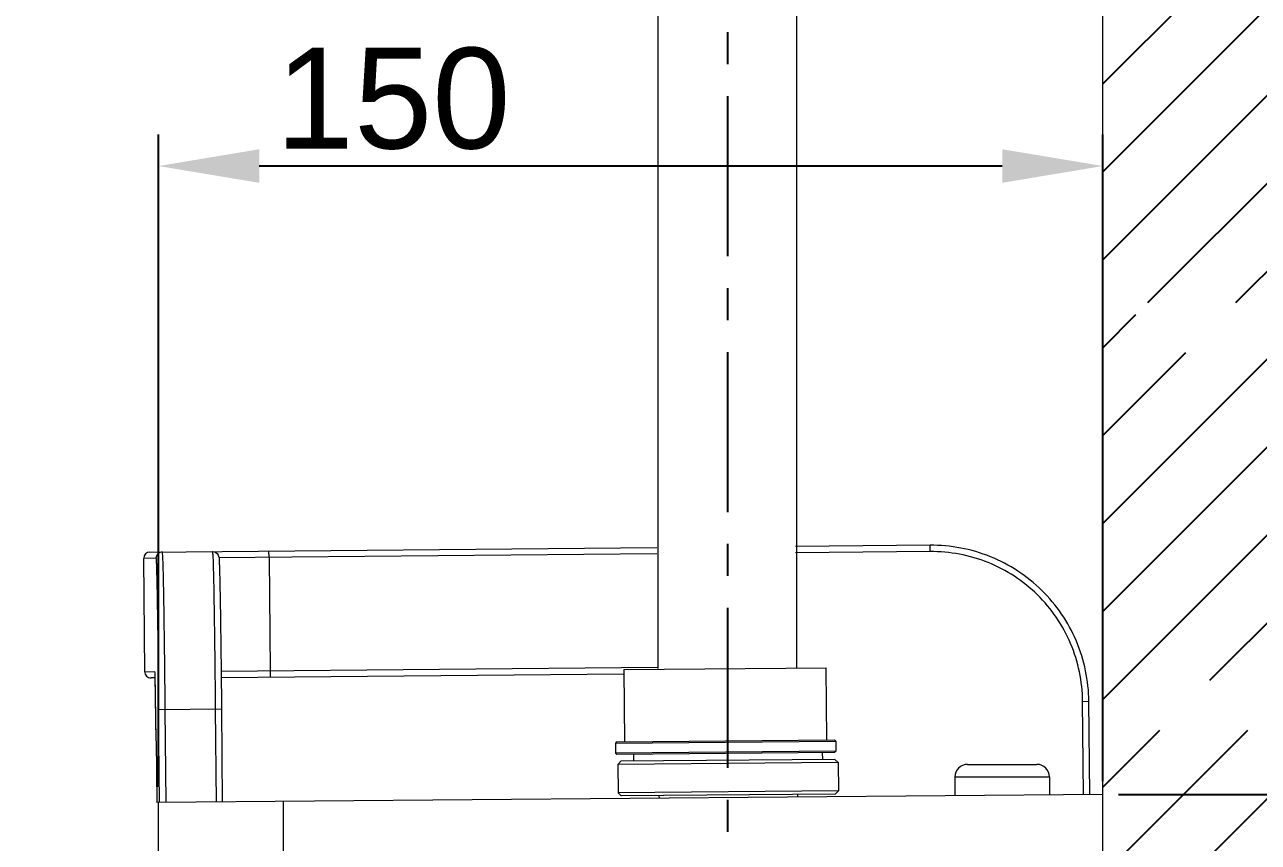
# Model space of a CAD drawing. Header units: millimetres. Extents: x 5438 to 6032, y -2661 to -1821.
# Drawn here: x 5882.52 to 5931.5, y -2349.07 to -2316.6 of the extents above; entities that cross this region are included whole.
import ezdxf

# ---------------------------------------------------------------- set-up
doc = ezdxf.new("R2010")
doc.units = ezdxf.units.MM
doc.header["$LTSCALE"] = 0.1
doc.linetypes.add('CENTERX2', pattern=[101.6, 63.5, -12.7, 12.7, -12.7])
doc.layers.get('0').update_dxf_attribs({"lineweight": 15})
doc.layers.add('CENTER', color=1, linetype='CENTERX2')
doc.layers.add('hatch', color=2, linetype='Continuous')
doc.layers.add('DIM', color=3, linetype='Continuous', lineweight=9)
doc.styles.get("Standard").update_dxf_attribs({"font": 'arial.ttf'})
doc.dimstyles.new('ISO-25', dxfattribs={"dimtxt": 2.5, "dimasz": 2.5, "dimexe": 1.25, "dimexo": 0.625, "dimtad": 1, "dimlfac": 5, "dimtxsty": 'Standard', "dimcen": 2.5, "dimadec": 0, "dimazin": 0, "dimtfac": 1, "dimtmove": 0, "dimatfit": 3, "dimfxl": 0, "dimarcsym": 0})

# ---------------------------------------------------------------- blocks, each defined once
blk = doc.blocks.new('*D116')
at = {"layer": 'Defpoints', "color": 0}
for p in [(5887.833, -2322.217), (5887.833, -2347.494), (5925.333, -2347.273)]:
    blk.add_point(p, dxfattribs=at)
at = {"layer": 'DIM', "color": 0, "lineweight": -2}
for p, q in [((5887.833, -2346.869), (5887.833, -2320.967)), ((5925.333, -2346.648), (5925.333, -2320.967)), ((5921.333, -2322.217), (5891.833, -2322.217))]:
    blk.add_line(p, q, dxfattribs=at)
at = {"layer": 'DIM', "color": 0}
for points in [[(5891.833, -2321.551), (5891.833, -2322.884), (5887.833, -2322.217)], [(5921.333, -2321.551), (5921.333, -2322.884), (5925.333, -2322.217)]]:
    blk.add_solid(points, dxfattribs=at)
at = {"layer": 'DIM', "color": 0, "insert": (5897.152, -2319.55), "char_height": 4, "attachment_point": 5}
blk.add_mtext('150', dxfattribs=at)
blk = doc.blocks.new('*D117')
at = {"layer": 'Defpoints', "color": 0}
for p in [(5925.326, -2155.317), (5960.212, -2155.317), (5925.326, -2347.167)]:
    blk.add_point(p, dxfattribs=at)
at = {"layer": 'DIM', "color": 0, "lineweight": -2}
for p, q in [((5925.951, -2155.317), (5961.462, -2155.317)), ((5960.212, -2343.167), (5960.212, -2159.317)), ((5925.951, -2347.167), (5961.462, -2347.167))]:
    blk.add_line(p, q, dxfattribs=at)
at = {"layer": 'DIM', "color": 0}
for points in [[(5959.546, -2159.317), (5960.879, -2159.317), (5960.212, -2155.317)], [(5959.546, -2343.167), (5960.879, -2343.167), (5960.212, -2347.167)]]:
    blk.add_solid(points, dxfattribs=at)
at = {"layer": 'DIM', "color": 0, "insert": (5957.545, -2251.242), "char_height": 4, "attachment_point": 5, "rotation": 90}
blk.add_mtext('890', dxfattribs=at)
blk = doc.blocks.new('*D118')
at = {"layer": 'Defpoints', "color": 0}
for p in [(5925.333, -2347.167), (5925.326, -2377.265), (5960.212, -2377.265)]:
    blk.add_point(p, dxfattribs=at)
at = {"layer": 'DIM', "color": 0, "lineweight": -2}
for p, q in [((5925.958, -2347.167), (5961.462, -2347.167)), ((5960.212, -2351.167), (5960.212, -2373.265)), ((5925.951, -2377.265), (5961.462, -2377.265))]:
    blk.add_line(p, q, dxfattribs=at)
at = {"layer": 'DIM', "color": 0}
for points in [[(5959.546, -2351.167), (5960.879, -2351.167), (5960.212, -2347.167)], [(5959.546, -2373.265), (5960.879, -2373.265), (5960.212, -2377.265)]]:
    blk.add_solid(points, dxfattribs=at)
at = {"layer": 'DIM', "color": 0, "insert": (5957.545, -2362.216), "char_height": 4, "attachment_point": 5, "rotation": 90}
blk.add_mtext('120', dxfattribs=at)
blk = doc.blocks.new('*D125')
at = {"layer": 'Defpoints', "color": 0}
for p in [(5910.423, -2065.446), (5905.096, -2374.632), (5888.224, -2384.178), (5890.484, -2395.102), (5910.423, -2463.433)]:
    blk.add_point(p, dxfattribs=at)
at = {"layer": 'DIM', "color": 0, "lineweight": -2}
blk.add_line((5887.68, -2384.485), (5882.523, -2387.403), dxfattribs=at)
blk.add_arc((5910.423, -2371.618), 30.807, 218.8094, 260.6906, dxfattribs=at)
at = {"layer": 'DIM', "color": 0}
for points in [[(5885.728, -2391.393), (5887.107, -2390.458), (5883.611, -2386.788)], [(5905.508, -2401.188), (5905.372, -2402.849), (5910.423, -2402.425)]]:
    blk.add_solid(points, dxfattribs=at)
at = {"layer": 'DIM', "color": 0, "insert": (5896.505, -2395.485), "char_height": 5, "attachment_point": 5, "rotation": 329.75}
blk.add_mtext('61%%D', dxfattribs=at)

msp = doc.modelspace()

# ---------------------------------------------------------------- hatches: boundary and pattern name
at = {"layer": 'hatch'}
h = msp.add_hatch(dxfattribs=at)
h.set_pattern_fill('ANSI31', color=256, scale=0.777568)
h.set_pattern_definition([(45, (5137.1294, -2562.4971), (-1.7456907, 1.7456907), [])])
edge = h.paths.add_edge_path()
edge.add_spline(control_points=[(5925.3343, -2327.6311), (5925.3922, -2327.6451), (5925.4943, -2327.6615), (5925.6351, -2327.6615), (5925.7156, -2327.6514), (5925.7526, -2327.6448)], knot_values=[0, 0, 0, 0, 0.4237752, 0.7322165, 1, 1, 1, 1], degree=3, periodic=0)
edge.add_line((5925.3756, -2327.6369), (5925.7924, -2327.6369))
edge.add_arc((5925.5593, -2326.5693), 1.0927, 280.19055, 282.31636, ccw=False)
edge.add_spline(control_points=[(5925.7526, -2327.6448), (5925.7156, -2327.6514), (5925.6351, -2327.6615), (5925.4943, -2327.6615), (5925.3922, -2327.6451), (5925.3343, -2327.6311)], knot_values=[0, 0, 0, 0, 0.2677835, 0.5762248, 1, 1, 1, 1], degree=3, periodic=0)
edge.add_line((5925.3259, -2327.6762), (5925.3259, -2329.6212))
edge.add_line((5925.3259, -2329.6212), (5925.3756, -2329.6212))
edge.add_spline(control_points=[(5925.7526, -2329.6133), (5925.7156, -2329.6067), (5925.6351, -2329.5966), (5925.4943, -2329.5966), (5925.3922, -2329.613), (5925.3343, -2329.627)], knot_values=[0, 0, 0, 0, 0.2677887, 0.5762346, 1, 1, 1, 1], degree=3, periodic=0)
edge.add_line((5926.8908, -2329.4097), (5927.0759, -2329.4097))
edge.add_ellipse((5927.4926, -2328.629), major_axis=(0, -1), ratio=0.6666667, start_angle=218.68219, end_angle=321.31781, ccw=False)
edge.add_line((5926.5082, -2327.6369), (5925.3756, -2327.6369))
edge.add_spline(control_points=[(5925.3343, -2327.6311), (5925.3922, -2327.6451), (5925.4943, -2327.6615), (5925.6351, -2327.6615), (5925.7156, -2327.6514), (5925.7526, -2327.6448)], knot_values=[0, 0, 0, 0, 0.4237752, 0.7322165, 1, 1, 1, 1], degree=3, periodic=0)
edge.add_arc((5925.5593, -2326.5693), 1.0927, 280.19055, 282.31636)
edge.add_line((5925.7924, -2327.6369), (5933.5761, -2327.6369))
edge.add_line((5933.5761, -2327.6369), (5933.5761, -2329.6212))
edge.add_line((5933.5761, -2329.6212), (5925.3756, -2329.6212))
edge.add_spline(control_points=[(5925.7526, -2329.6133), (5925.7156, -2329.6067), (5925.6351, -2329.5966), (5925.4943, -2329.5966), (5925.3922, -2329.613), (5925.3343, -2329.627)], knot_values=[0, 0, 0, 0, 0.2677887, 0.5762346, 1, 1, 1, 1], degree=3, periodic=0)
edge.add_line((5925.3343, -2329.627), (5925.3259, -2329.6291))
edge.add_line((5925.3259, -2329.6291), (5925.3259, -2342.6294))
edge.add_line((5925.3259, -2342.6294), (5925.3343, -2342.6314))
edge.add_spline(control_points=[(5925.3343, -2342.6314), (5925.3922, -2342.6454), (5925.4943, -2342.6618), (5925.6351, -2342.6618), (5925.7156, -2342.6518), (5925.7526, -2342.6451)], knot_values=[0, 0, 0, 0, 0.4237752, 0.7322165, 1, 1, 1, 1], degree=3, periodic=0)
edge.add_line((5925.3756, -2342.6372), (5925.7924, -2342.6372))
edge.add_arc((5925.5593, -2341.5697), 1.0927, 280.19055, 282.31636, ccw=False)
edge.add_spline(control_points=[(5925.7526, -2342.6451), (5925.7156, -2342.6518), (5925.6351, -2342.6618), (5925.4943, -2342.6618), (5925.3922, -2342.6454), (5925.3343, -2342.6314)], knot_values=[0, 0, 0, 0, 0.2677835, 0.5762248, 1, 1, 1, 1], degree=3, periodic=0)
edge.add_line((5925.3259, -2342.6765), (5925.3259, -2344.6216))
edge.add_line((5925.3259, -2344.6216), (5925.3756, -2344.6216))
edge.add_spline(control_points=[(5925.7526, -2344.6136), (5925.7156, -2344.607), (5925.6351, -2344.5969), (5925.4943, -2344.5969), (5925.3922, -2344.6133), (5925.3343, -2344.6273)], knot_values=[0, 0, 0, 0, 0.2677887, 0.5762346, 1, 1, 1, 1], degree=3, periodic=0)
edge.add_line((5926.8908, -2344.41), (5927.0759, -2344.41))
edge.add_ellipse((5927.4926, -2343.6294), major_axis=(0, -1), ratio=0.6666667, start_angle=218.68219, end_angle=321.31781, ccw=False)
edge.add_line((5926.5082, -2342.6372), (5925.3756, -2342.6372))
edge.add_spline(control_points=[(5925.3343, -2342.6314), (5925.3922, -2342.6454), (5925.4943, -2342.6618), (5925.6351, -2342.6618), (5925.7156, -2342.6518), (5925.7526, -2342.6451)], knot_values=[0, 0, 0, 0, 0.4237752, 0.7322165, 1, 1, 1, 1], degree=3, periodic=0)
edge.add_arc((5925.5593, -2341.5697), 1.0927, 280.19055, 282.31636)
edge.add_line((5925.7924, -2342.6372), (5933.5761, -2342.6372))
edge.add_line((5933.5761, -2342.6372), (5933.5761, -2344.6216))
edge.add_line((5933.5761, -2344.6216), (5925.3756, -2344.6216))
edge.add_spline(control_points=[(5925.7526, -2344.6136), (5925.7156, -2344.607), (5925.6351, -2344.5969), (5925.4943, -2344.5969), (5925.3922, -2344.6133), (5925.3343, -2344.6273)], knot_values=[0, 0, 0, 0, 0.2677887, 0.5762346, 1, 1, 1, 1], degree=3, periodic=0)
edge.add_line((5925.3343, -2344.6273), (5925.3259, -2344.6294))
edge.add_line((5925.3259, -2344.6294), (5925.3259, -2580.4433))
edge.add_line((5925.3259, -2580.4433), (5937.8733, -2580.4433))
edge.add_line((5937.8733, -2580.4433), (5937.8733, -2004.0771))
edge.add_line((5937.8733, -2004.0771), (5925.3259, -2004.0771))
edge.add_line((5925.3259, -2004.0771), (5925.3259, -2327.629))
edge.add_line((5925.3259, -2327.629), (5925.3343, -2327.6311))

# ---------------------------------------------------------------- linework, layer by layer
msp.add_line((5925.3259, -2580.4433), (5925.3259, -2003.4667))
at = {"color": 7, "linetype": 'Continuous'}
for p, q in [((5907.6626, -2225.3546), (5907.6626, -2342.1744)), ((5913.1626, -2225.3662), (5913.1626, -2342.1744)), ((5918.4701, -2337.2766), (5913.1203, -2337.3233)), ((5918.4744, -2337.5266), (5918.4701, -2337.2766)), ((5887.4964, -2337.5469), (5907.6205, -2337.3713)), ((5907.6227, -2337.6213), (5890.2362, -2337.773)), ((5892.2264, -2337.7557), (5892.2221, -2337.5057)), ((5892.2264, -2337.7557), (5892.2657, -2342.2555)), ((5918.4744, -2337.5266), (5913.1225, -2337.5733)), ((5887.2877, -2342.2989), (5887.2484, -2337.7991)), ((5887.7329, -2337.7949), (5887.2486, -2337.7991)), ((5890.3226, -2342.2724), (5907.662, -2342.1211)), ((5906.3108, -2342.2094), (5914.3412, -2342.1393)), ((5914.3662, -2345.0068), (5914.3412, -2342.1393)), ((5887.2879, -2342.2989), (5887.6958, -2342.2954)), ((5887.7079, -2342.5453), (5887.5401, -2342.5467)), ((5887.7012, -2342.3528), (5887.6958, -2342.2954)), ((5887.7054, -2342.4592), (5887.6996, -2342.3316)), ((5887.7435, -2345.0083), (5887.7018, -2342.3649)), ((5887.7438, -2345.045), (5887.7054, -2342.4592)), ((5890.3253, -2342.5224), (5906.3123, -2342.3829)), ((5892.2657, -2342.2555), (5892.2657, -2342.5055)), ((5906.3108, -2342.2094), (5906.3358, -2345.0769)), ((5924.5263, -2343.474), (5924.7741, -2343.4718)), ((5924.5586, -2347.1739), (5924.5263, -2343.474)), ((5924.8064, -2347.1717), (5924.7741, -2343.4718)), ((5887.8376, -2343.7942), (5890.3375, -2343.7724)), ((5887.8699, -2347.494), (5887.8376, -2343.7942)), ((5888.0898, -2343.792), (5888.1221, -2347.4918)), ((5890.0897, -2343.7745), (5890.1219, -2347.4744)), ((5890.3375, -2343.7724), (5890.3698, -2347.4722)), ((5887.7438, -2345.045), (5887.7435, -2345.0083)), ((5887.7438, -2345.045), (5887.7652, -2347.495)), ((5905.9766, -2345.1301), (5914.7263, -2345.0537)), ((5906.0262, -2345.0796), (5905.9766, -2345.1301)), ((5905.9766, -2345.1301), (5905.9801, -2345.53)), ((5906.0262, -2345.0796), (5914.6758, -2345.0041)), ((5914.6758, -2345.0041), (5914.7263, -2345.0537)), ((5914.7263, -2345.0537), (5914.7298, -2345.4537)), ((5914.7298, -2345.4537), (5905.9801, -2345.53)), ((5906.0305, -2345.5796), (5905.9801, -2345.53)), ((5914.6802, -2345.5041), (5906.0305, -2345.5796)), ((5906.6921, -2345.5738), (5906.6945, -2345.8504)), ((5914.1918, -2345.5084), (5914.1942, -2345.7849)), ((5914.6802, -2345.5041), (5914.7298, -2345.4537)), ((5906.1945, -2345.8548), (5906.0706, -2345.9808)), ((5914.8203, -2345.9045), (5906.0706, -2345.9808)), ((5906.0706, -2345.9808), (5906.0804, -2347.1058)), ((5914.6942, -2345.7806), (5906.1945, -2345.8548)), ((5914.6942, -2345.7806), (5914.8203, -2345.9045)), ((5914.8203, -2345.9045), (5914.8301, -2347.0294)), ((5919.9578, -2345.9759), (5922.7078, -2345.9759)), ((5919.4578, -2346.4759), (5923.2078, -2346.4759)), ((5919.4578, -2346.4759), (5919.4578, -2347.2184)), ((5923.2078, -2346.4759), (5923.2078, -2347.1857)), ((5914.8301, -2347.0294), (5906.0804, -2347.1058)), ((5914.7062, -2347.1555), (5914.8301, -2347.0294)), ((5925.3328, -2347.1671), (5887.7652, -2347.495)), ((5887.8328, -2367.167), (5887.8328, -2347.4944)), ((5892.7891, -2347.4511), (5892.7891, -2369.3834)), ((5906.2065, -2347.2297), (5906.0804, -2347.1058)), ((5914.7062, -2347.1555), (5906.2065, -2347.2297)), ((5907.7065, -2347.2166), (5907.7074, -2347.3209)), ((5913.2062, -2347.1686), (5913.2072, -2347.2729)), ((5925.3328, -2459.113), (5925.3328, -2347.1671))]:
    msp.add_line(p, q, dxfattribs=at)
for centre, radius, start, end in [((5887.4986, -2337.7969), 0.25, 90.50109, 180.50109), ((5887.9829, -2337.7927), 0.25, 90.50109, 180.50109), ((5887.5379, -2342.2967), 0.25, 180.49891, 270.49891), ((5884.652, -2342.5074), 3.0532, 2.6745, 2.90353), ((5919.9578, -2346.4759), 0.5, 90, 180), ((5922.7078, -2346.4759), 0.5, 0, 90)]:
    msp.add_arc(centre, radius, start, end, dxfattribs=at)
for points, knots in [([(5924.7741, -2343.4718), (5924.767, -2342.659), (5924.4275, -2341.0184), (5923.0185, -2338.9532), (5920.9292, -2337.5804), (5919.2829, -2337.2695), (5918.4701, -2337.2766)], [0, 0, 0, 0, 0.2500044, 0.5000062, 0.7500044, 1, 1, 1, 1]), ([(5887.9807, -2337.5427), (5887.9909, -2337.5426), (5887.9792, -2337.6064), (5887.9996, -2337.6735), (5887.9972, -2337.8349), (5888.0076, -2338.0352), (5888.0131, -2338.2987), (5888.0242, -2338.7492), (5888.0366, -2339.4297), (5888.0514, -2340.3643), (5888.0655, -2341.431), (5888.0786, -2342.5883), (5888.0863, -2343.3856), (5888.0898, -2343.792)], [0, 0, 0, 0, 0.0048937, 0.019312, 0.0431716, 0.0762335, 0.1181959, 0.168642, 0.2929931, 0.4445107, 0.6173734, 0.804939, 1, 1, 1, 1]), ([(5889.9806, -2337.5252), (5890.0691, -2337.5245), (5890.1995, -2337.6048), (5890.2365, -2337.751), (5890.2426, -2337.8561), (5890.2493, -2337.9932), (5890.2588, -2338.2814), (5890.2711, -2338.7734), (5890.2919, -2339.8602), (5890.3156, -2341.549), (5890.3306, -2342.9896), (5890.3375, -2343.7724)], [0, 0, 0, 0, 0.041615, 0.0561176, 0.0701262, 0.0910554, 0.1206862, 0.2057212, 0.3224934, 0.6318631, 1, 1, 1, 1]), ([(5889.9806, -2337.5252), (5889.9908, -2337.5252), (5889.9791, -2337.5889), (5889.9995, -2337.6561), (5889.9971, -2337.8174), (5890.0074, -2338.0178), (5890.013, -2338.2812), (5890.024, -2338.7318), (5890.0364, -2339.4122), (5890.0513, -2340.3468), (5890.0654, -2341.4135), (5890.0785, -2342.5709), (5890.0861, -2343.3681), (5890.0897, -2343.7745)], [0, 0, 0, 0, 0.0048937, 0.019312, 0.0431716, 0.0762335, 0.1181959, 0.168642, 0.2929931, 0.4445108, 0.6173734, 0.804939, 1, 1, 1, 1]), ([(5924.5263, -2343.474), (5924.5195, -2342.6937), (5924.1935, -2341.1187), (5922.841, -2339.1361), (5920.8352, -2337.8182), (5919.2547, -2337.5198), (5918.4744, -2337.5266)], [0, 0, 0, 0, 0.2500045, 0.5000062, 0.7500043, 1, 1, 1, 1]), ([(5887.7329, -2337.7949), (5887.7427, -2337.7948), (5887.7315, -2337.856), (5887.7511, -2337.9205), (5887.7488, -2338.0753), (5887.7587, -2338.2677), (5887.764, -2338.5206), (5887.7746, -2338.9531), (5887.7865, -2339.6064), (5887.8008, -2340.5036), (5887.8143, -2341.5276), (5887.8269, -2342.6387), (5887.8342, -2343.404), (5887.8376, -2343.7942)], [0, 0, 0, 0, 0.0048939, 0.0193125, 0.0431725, 0.0762348, 0.1181975, 0.1686436, 0.2929943, 0.444511, 0.6173727, 0.8049382, 1, 1, 1, 1])]:
    msp.add_open_spline(points, degree=3, knots=knots, dxfattribs=at)
at = {"layer": 'CENTER'}
msp.add_line((5910.4234, -2065.446), (5910.4234, -2463.4333), dxfattribs=at)

# ---------------------------------------------------------------- dimensions: what is measured, and where the dimension line sits
at = {"layer": 'DIM'}
dim = msp.add_angular_dim_2l(base=(5890.4842, -2395.1016), line1=((5910.4234, -2065.446), (5910.4234, -2463.4333)), line2=((5888.224, -2384.1776), (5905.0959, -2374.6319)), text='61%%D', dimstyle='ISO-25', override={"dimtxt": 5, "dimasz": 5, "dimlfac": 4, "dimadec": 1, "dimfxl": 1.25, "dimtfill": 1}, dxfattribs=at)
dim.commit()
dim.dimension.update_dxf_attribs({"geometry": '*D125', "text_midpoint": (5896.5047, -2395.4847)})
for base, p1, p2, text, picture, middle in [((5960.2123, -2155.3167), (5925.3259, -2347.1672), (5925.3259, -2155.3167), '890', '*D117', (5957.545, -2251.2419)), ((5960.2123, -2377.265), (5925.3328, -2347.1671), (5925.3259, -2377.265), '120', '*D118', (5957.545, -2362.2161))]:
    dim = msp.add_linear_dim(base=base, p1=p1, p2=p2, angle=90, text=text, dimstyle='ISO-25', override={"dimtxt": 4, "dimasz": 4, "dimlfac": 4, "dimadec": 1, "dimfxl": 1.25}, dxfattribs=at)
    dim.commit()
    dim.dimension.update_dxf_attribs({"geometry": picture, "text_midpoint": middle})
dim = msp.add_linear_dim(base=(5887.8328, -2322.2173), p1=(5925.3328, -2347.2729), p2=(5887.8328, -2347.4944), dimstyle='ISO-25', override={"dimtxt": 4, "dimasz": 4, "dimlfac": 4, "dimadec": 1, "dimfxl": 1.25}, dxfattribs=at)
dim.commit()
dim.dimension.update_dxf_attribs({"geometry": '*D116', "text_midpoint": (5897.1515, -2322.2173), "dimtype": 160})

doc.saveas('drawing.dxf')
